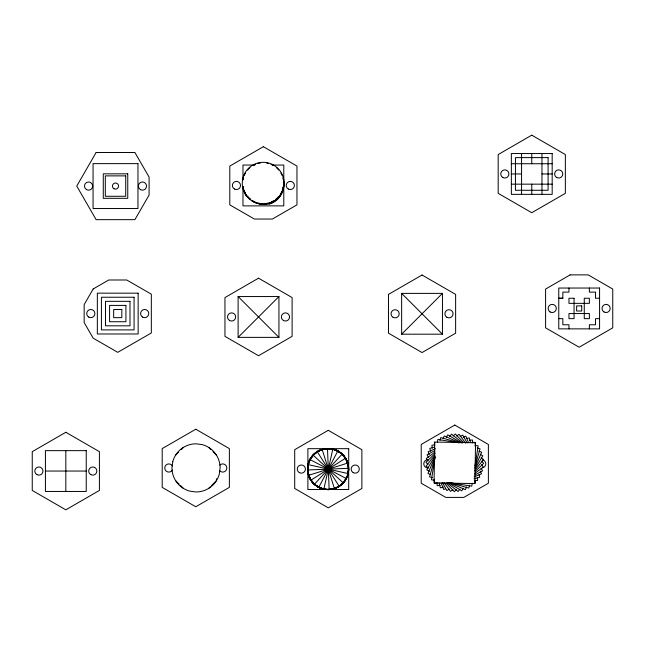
<?xml version="1.0" encoding="UTF-8"?>
<svg xmlns="http://www.w3.org/2000/svg" width="645" height="645" viewBox="0 0 645 645"><rect width="100%" height="100%" fill="white"/><g stroke="black" fill="none" stroke-linecap="round" stroke-linejoin="round"><path stroke-width="0.97" d="M348.115 473.873L348.574 469.544A20.406 20.406 0 0 1 348.066 473.994L347.421 475.655M307.552 469.205L308.157 464.005M435.028 457.168L431.449 479.783L434.399 480.251M437.366 442.422L437.834 439.471L458.482 442.736M472.229 483.218L471.761 486.169L450.129 482.742M475.034 465.537L478.147 445.856L475.204 445.389M323.855 489.055L332.788 449.226M347.308 476.445L347.945 473.857M347.889 474.019L348.534 471.431M308.35 463.949L309.019 461.369M307.721 466.383L308.399 463.803M435.053 457.652L429.554 476.808L432.424 477.639M439.987 440.446L440.809 437.576L459.038 442.801M469.616 485.193L468.794 488.063L450.557 482.831M475.083 466.133L480.041 448.823L477.171 448.001M346.18 478.888L347.147 476.405M309.157 461.489L310.148 459.014M308.254 463.707L309.269 461.24M435.125 456.886L427.949 473.398L430.683 474.591M443.034 438.705L444.22 435.964L459.853 442.76M466.569 486.935L465.376 489.676L449.742 482.879M474.857 467.875L481.654 452.242L478.913 451.049M318.856 487.217L337.786 451.065M344.761 481.13L346.034 478.792M345.97 478.896L347.244 476.558M310.301 459.079L311.608 456.757M309.124 461.159L310.447 458.853M435.077 456.015L426.797 469.802L429.352 471.342M446.276 437.375L447.815 434.811L461.473 443.018M463.32 488.265L461.78 490.821L447.993 482.541M475.01 468.802L482.807 455.838L480.243 454.298M343.019 483.226L346.099 478.993M311.761 456.837L313.349 454.701M310.31 458.748L311.93 456.628M434.94 454.999L426.119 466.085L428.457 467.947M449.67 436.48L451.532 434.141L462.618 442.962M459.925 489.16L458.071 491.498L446.977 482.678M474.801 470.463L483.476 459.554L481.138 457.692M314.494 484.153L342.148 454.128M342.785 483.21L344.632 481.283M340.971 485.104L342.826 483.186M311.785 456.547L315.461 452.814M238.118 337.367L278.938 296.555L238.118 296.555L238.118 337.367L278.938 337.367L278.938 296.555M175.625 455.136L178.407 452.347M181.189 449.565L183.277 447.477M208.786 488.297L210.181 486.902M211.568 485.516L216.438 480.646L216.438 478.679M401.642 334.191L442.454 293.378L401.642 293.378L401.642 334.191L442.454 334.191L442.454 293.378M435.254 453.322L425.942 462.312L428.014 464.465M453.153 436.036L455.306 433.964L463.602 442.559M456.442 489.603L454.298 491.675L445.993 483.081M475.067 471.624L483.661 463.32L481.581 461.175M340.915 484.935L338.843 486.604A20.406 20.406 0 0 1 334.811 488.483M340.786 485.024L342.866 483.363M313.583 454.491L317.719 451.282M435.061 452.04L426.256 458.555L428.03 460.957M456.668 436.052L459.063 434.27L465.577 443.075M452.935 489.587L450.532 491.361L444.018 482.565M474.543 473.599L483.347 467.085L481.565 464.682M311.084 480.065L345.559 458.216M336.456 487.854L338.73 486.467M338.585 486.54L340.866 485.169M317.824 451.419L320.13 450.081M315.671 452.669L317.985 451.339M434.891 450.516L427.054 454.862L428.506 457.474M460.143 436.52L462.755 435.077L467.101 442.913M449.46 489.112L446.848 490.563L442.502 482.726M474.704 475.115L482.541 470.777L481.097 468.165M333.933 488.781L336.368 487.709M336.214 487.757L338.657 486.693M320.218 450.226L322.669 449.202M317.848 451.234L320.299 450.202M435.496 448.726L428.135 451.774L429.28 454.531M463.086 437.294L465.843 436.157L468.512 442.591M445.59 488.725L443.752 489.482L441.091 483.049M474.107 476.913L481.468 473.865L480.323 471.108M308.842 475.228L347.8 463.054L345.615 458.192L342.277 454.144M331.264 489.378L333.828 488.636M334.586 488.402L336.295 487.902M323.564 449.13L325.274 448.662M320.259 450.041L322.831 449.347M434.609 447.098L429.804 448.388L430.578 451.274M466.343 438.6L469.229 437.826L470.519 442.631M443.252 487.04L440.366 487.813L439.084 483.008M474.027 478.8L479.791 477.252L479.025 474.365M331.095 489.216L333.731 488.821M328.547 489.62L331.183 489.216M322.806 449.178L327.991 448.469M434.859 444.856L431.9 445.252L432.295 448.21M469.407 440.309L472.374 439.922L472.761 442.881M440.188 485.33L437.229 485.717L436.842 482.758M474.736 480.783L477.695 480.388L477.308 477.429M307.931 469.979L348.711 468.302M325.862 489.499L328.523 489.442M328.353 489.434L331.014 489.394M325.475 448.654L327.257 448.654M511.356 163.741L552.176 163.741M254.92 165.055L242.972 165.055L242.972 179.987M272.835 165.055L283.792 165.055L283.792 205.876L242.972 205.876L242.972 186.961M511.356 173.948L521.563 173.948M541.969 173.948L552.176 173.948M511.356 184.156L552.176 184.156M599.576 298.248L595.496 298.248L595.496 292.12L589.377 292.12L589.377 288.041M558.764 318.654L562.843 318.654L562.843 324.774L568.963 324.774L568.963 328.861M599.576 318.654L595.496 318.654L595.496 324.774L589.377 324.774L589.377 328.861M472.221 442.414L475.212 442.414L475.212 446.396M45.424 471.052L86.236 471.052M437.375 483.226L434.391 483.226L434.391 479.243M562.843 298.248L558.764 298.248L562.843 298.248L562.843 292.12L568.963 292.12L568.963 288.041M323.209 489.031L328.418 489.603M330.683 448.799L333.32 449.138M328.2 448.485L330.837 448.831M308.407 464.674L348.236 473.607M320.678 488.233L323.266 488.87M323.145 488.821L325.733 489.466M333.304 449.307L335.876 449.992M330.877 448.67L332.594 449.13M332.949 449.057L335.44 450M318.203 487.08L319.856 487.725M320.605 488.007L323.089 488.983A20.406 20.406 0 0 0 340.1 452.742M335.835 450.154L338.294 451.169M310.245 459.675L346.397 478.606M335.594 449.887L337.932 451.161M318.195 486.878L315.873 485.58A20.406 20.406 0 0 1 311.35 457.345A20.406 20.406 0 0 1 339.447 452.282M318.106 486.814L320.428 488.112M338.262 451.339L340.576 452.669M337.956 450.984L340.117 452.54M313.873 483.903L316.018 485.483M315.84 485.338L317.977 486.927M340.512 452.838L342.632 454.459M313.309 455.314L343.334 482.968M342.173 454.249L340.229 452.419A20.406 20.406 0 0 0 308.391 464.223A20.406 20.406 0 0 0 331.514 489.063A20.406 20.406 0 0 0 345.615 458.192M312.059 481.92L313.978 483.766M313.817 483.597L315.728 485.451M401.642 293.378L442.454 334.191M238.118 296.555L278.938 337.367M342.527 454.596L344.406 456.483M208.786 447.477L210.875 449.565M212.963 451.653L216.438 455.136M175.625 480.646L179.1 484.121M180.495 485.516L183.277 488.297M310.511 479.711L311.624 481.097M312.043 481.605L313.688 483.694M317.396 451.903L339.246 486.378M345.526 458.369L346.921 460.643M344.164 456.2L345.551 458.474M310.559 479.428L311.922 481.718M309.229 477.227L310.592 479.509M345.72 458.434L346.8 460.877M308.31 474.656L310.39 479.469M322.234 449.662L334.408 488.62M347.671 463.158L348.437 465.706M346.954 460.828L347.703 463.384M307.754 472.019L308.471 474.591M308.439 474.422L309.149 476.986M348.252 465.763L348.534 467.52M347.865 463.36L348.276 465.988M307.536 469.342L308.294 474.526M243.326 186.542L243.536 188.356M243.189 186.848L243.512 189.566L246.414 195.967A20.406 20.406 0 0 1 243.754 190.17M327.483 448.751L329.16 489.531M348.437 465.948L348.477 467.722M348.534 469.407L348.574 471.189M307.673 466.69L307.705 469.35M307.713 469.229L307.746 471.89M541.969 153.542L541.969 194.355M531.762 153.542L531.762 163.741M531.762 184.156L531.762 194.355M521.563 153.542L521.563 194.355M475.212 480.243L475.212 483.226M434.391 442.414L434.391 445.397M65.83 450.645L65.83 491.458M427.861 467.923A4.08 4.08 0 0 1 423.781 463.836A4.08 4.08 0 0 1 427.861 459.756M482.799 459.893A4.08 4.08 0 0 1 482.799 467.786M283.711 182.728A20.406 20.406 0 0 1 268.917 204.296M243.334 188.396A20.406 20.406 0 0 1 243.076 186.566M283.647 183.075A20.406 20.406 0 0 1 268.788 203.723M245.801 194.637A20.406 20.406 0 0 1 243.617 189.598M243.391 188.727A20.406 20.406 0 0 1 243.052 186.921M283.647 181.164A20.406 20.406 0 0 1 251.711 200.547M250.292 199.458A20.406 20.406 0 0 1 245.737 194.032M283.268 186.768A20.406 20.406 0 0 1 282.881 188.501M282.026 191.033A20.406 20.406 0 0 1 280.849 193.427M278.801 196.346A20.406 20.406 0 0 1 275.592 199.41M273.375 200.893A20.406 20.406 0 0 1 270.981 202.078M268.457 202.933A20.406 20.406 0 0 1 266.724 203.32M259.621 203.32A20.406 20.406 0 0 1 257.887 202.933M255.364 202.078A20.406 20.406 0 0 1 252.969 200.893M250.744 199.41A20.406 20.406 0 0 1 247.543 196.346M245.495 193.427A20.406 20.406 0 0 1 244.318 191.033M243.455 188.501A20.406 20.406 0 0 1 243.076 186.768M243.076 179.673A20.406 20.406 0 0 1 243.455 177.939M244.318 175.408A20.406 20.406 0 0 1 245.495 173.013M247.543 170.103A20.406 20.406 0 0 1 250.05 167.587M252.969 165.547A20.406 20.406 0 0 1 255.364 164.362M257.887 163.508A20.406 20.406 0 0 1 260.507 162.983M266.724 163.12A20.406 20.406 0 0 1 268.457 163.508M270.981 164.362A20.406 20.406 0 0 1 273.375 165.547M276.294 167.587A20.406 20.406 0 0 1 278.801 170.103M280.849 173.013A20.406 20.406 0 0 1 282.026 175.408M282.881 177.939A20.406 20.406 0 0 1 283.268 179.673M283.397 186.671A20.406 20.406 0 0 1 283.074 188.493M282.292 191.122A20.406 20.406 0 0 1 268.675 203.691M246.172 195.362A20.406 20.406 0 0 1 242.947 186.881M283.639 182.019A20.406 20.406 0 0 1 251.606 200.506M250.179 199.418A20.406 20.406 0 0 1 247.116 196.217M243.383 188.211A20.406 20.406 0 0 1 243.068 186.453M310.559 479.162A20.406 20.406 0 0 1 319.267 450.541A20.406 20.406 0 0 1 347.155 461.336A20.406 20.406 0 0 1 334.328 488.362M333.546 488.588A20.406 20.406 0 0 1 330.861 489.128M325.604 489.136A20.406 20.406 0 0 1 322.919 488.604M322.137 488.378A20.406 20.406 0 0 1 316.477 485.604M315.832 485.129A20.406 20.406 0 0 1 311.519 480.654M325.54 489.224A20.406 20.406 0 0 1 307.738 466.19A20.406 20.406 0 0 1 331.087 448.791A20.406 20.406 0 0 1 348.066 472.438M346.857 476.671A20.406 20.406 0 0 1 340.439 485.104M339.141 486.032A20.406 20.406 0 0 1 334.158 488.402M333.481 488.604A20.406 20.406 0 0 1 330.732 489.176M346.897 476.615A20.406 20.406 0 0 1 312.873 482.839A20.406 20.406 0 0 1 322.121 449.509A20.406 20.406 0 0 1 348.082 472.374M340.254 452.726A20.406 20.406 0 0 1 336.682 487.757A20.406 20.406 0 0 1 307.858 467.528A20.406 20.406 0 0 1 339.592 452.258M333.965 488.749A20.406 20.406 0 0 1 310.334 459.361M310.777 458.595A20.406 20.406 0 0 1 332.207 449.146M333.07 449.339A20.406 20.406 0 0 1 348.598 467.819A20.406 20.406 0 0 0 317.147 452.024A20.406 20.406 0 0 0 318.775 487.225A20.406 20.406 0 0 0 348.647 468.544M172.384 470.036A4.08 4.08 0 0 1 166.225 471.124A4.08 4.08 0 0 1 166.225 464.868A4.08 4.08 0 0 1 172.384 465.956M219.84 465.11A4.08 4.08 0 0 1 225.613 465.11A4.08 4.08 0 0 1 225.613 470.882A4.08 4.08 0 0 1 219.84 470.882M434.754 442.059L434.037 482.871L474.849 483.581L475.559 442.768L434.754 442.059M172.771 461.659L171.949 467.891A24.083 24.083 0 0 0 189.799 491.151L196.032 491.974A24.083 24.083 0 0 0 219.292 474.123L220.114 467.891A24.083 24.083 0 0 0 202.264 444.631L196.032 443.808A24.083 24.083 0 0 0 172.771 461.659M96.129 152.494L76.739 186.074L96.129 219.655L134.902 219.655L149.084 195.088L149.084 177.061L134.902 152.494L96.129 152.494M93.178 288.976L84.164 304.593L84.164 322.548L93.178 338.165L117.745 352.347L151.325 332.957L151.325 294.185L126.759 279.994L108.731 279.994L93.178 288.976M263.378 146.689L229.797 166.079L229.797 204.852L254.364 219.042L272.392 219.042L296.958 204.852L296.958 166.079L263.378 146.689M258.532 278.18L224.952 297.571L224.952 336.351L258.532 355.734L292.112 336.351L292.112 297.571L258.532 278.18M531.762 135.168L498.182 154.558L498.182 193.339L531.762 212.721L565.351 193.339L565.351 154.558L531.762 135.168M65.83 432.279L32.25 451.661L32.25 490.442L65.83 509.832L99.411 490.442L99.411 451.661L65.83 432.279M422.048 275.012L388.467 294.394L388.467 333.175L422.048 352.557L455.628 333.175L455.628 294.394L422.048 275.012M195.782 429.215L162.201 448.606L162.201 487.378L195.782 506.768L229.37 487.378L229.37 448.606L195.782 429.215M570.156 274.875L545.589 289.065L545.589 327.837L579.17 347.228L612.75 327.837L612.75 289.065L588.184 274.875L570.156 274.875M328.289 430.304L294.709 449.694L294.709 488.467L328.289 507.857L361.877 488.467L361.877 449.694L328.289 430.304M454.798 425.063L421.217 444.453L421.217 483.226L445.784 497.408L463.811 497.408L488.378 483.226L488.378 444.453L454.798 425.063M552.176 153.542L511.356 153.542L511.356 194.355L552.176 194.355L552.176 153.542M548.089 157.622L515.436 157.622L515.436 190.275L548.089 190.275L548.089 157.622M137.966 163.628L93.065 163.628L93.065 208.529L137.966 208.529L137.966 163.628M127.758 173.827L103.273 173.827L103.273 198.321L127.758 198.321L127.758 173.827M125.719 175.875L105.312 175.875L105.312 196.282L125.719 196.282L125.719 175.875M599.576 288.041L558.764 288.041L558.764 328.861L599.576 328.861L599.576 288.041M138.151 293.161L97.339 293.161L97.339 333.981L138.151 333.981L138.151 293.161M134.071 297.24L101.418 297.24L101.418 329.893L134.071 329.893L134.071 297.24M574.066 298.248L568.963 298.248L568.963 303.352L589.377 303.352L589.377 298.248L584.273 298.248L584.273 318.654L589.377 318.654L589.377 313.551L568.963 313.551L568.963 318.654L574.066 318.654L574.066 298.248M129.992 301.328L105.498 301.328L105.498 325.814L129.992 325.814L129.992 301.328M125.912 305.408L109.585 305.408L109.585 321.734L125.912 321.734L125.912 305.408M581.717 305.899L576.614 305.899L576.614 311.003L581.717 311.003L581.717 305.899M121.824 309.487L113.665 309.487L113.665 317.654L121.824 317.654L121.824 309.487M348.703 448.67L307.883 448.67L307.883 489.49L348.703 489.49L348.703 448.67M86.236 450.645L45.424 450.645L45.424 491.458L86.236 491.458L86.236 450.645M393.071 317.316A4.08 4.08 0 0 0 399.191 313.784A4.08 4.08 0 0 0 393.071 310.253A4.08 4.08 0 0 0 393.071 317.316M446.945 317.316A4.08 4.08 0 0 0 453.072 313.784A4.08 4.08 0 0 0 446.945 310.253A4.08 4.08 0 0 0 446.945 317.316M88.768 317.106A4.08 4.08 0 0 0 94.888 313.567A4.08 4.08 0 0 0 88.768 310.035A4.08 4.08 0 0 0 88.768 317.106M142.642 317.106A4.08 4.08 0 0 0 148.769 313.567A4.08 4.08 0 0 0 142.642 310.035A4.08 4.08 0 0 0 142.642 317.106M550.185 311.986A4.08 4.08 0 0 0 556.312 308.447A4.08 4.08 0 0 0 550.185 304.916A4.08 4.08 0 0 0 550.185 311.986M604.067 311.986A4.08 4.08 0 0 0 610.186 308.447A4.08 4.08 0 0 0 604.067 304.916A4.08 4.08 0 0 0 604.067 311.986M113.98 188.727A3.064 3.064 0 0 0 118.575 186.074A3.064 3.064 0 0 0 113.98 183.422A3.064 3.064 0 0 0 113.98 188.727M86.535 189.614A4.08 4.08 0 0 0 92.654 186.074A4.08 4.08 0 0 0 86.535 182.543A4.08 4.08 0 0 0 86.535 189.614M140.417 189.614A4.08 4.08 0 0 0 146.536 186.074A4.08 4.08 0 0 0 140.417 182.543A4.08 4.08 0 0 0 140.417 189.614M229.547 320.492A4.08 4.08 0 0 0 235.675 316.961A4.08 4.08 0 0 0 229.547 313.422A4.08 4.08 0 0 0 229.547 320.492M283.429 320.492A4.08 4.08 0 0 0 289.549 316.961A4.08 4.08 0 0 0 283.429 313.422A4.08 4.08 0 0 0 283.429 320.492M502.786 177.48A4.08 4.08 0 0 0 508.905 173.948A4.08 4.08 0 0 0 502.786 170.409A4.08 4.08 0 0 0 502.786 177.48M556.667 177.48A4.08 4.08 0 0 0 562.787 173.948A4.08 4.08 0 0 0 556.667 170.409A4.08 4.08 0 0 0 556.667 177.48M252.711 201.337A20.922 20.922 0 0 0 284.09 183.22A20.922 20.922 0 0 0 252.711 165.104A20.922 20.922 0 0 0 252.711 201.337M234.401 189.001A4.08 4.08 0 0 0 240.52 185.47A4.08 4.08 0 0 0 234.401 181.93A4.08 4.08 0 0 0 234.401 189.001M288.283 189.001A4.08 4.08 0 0 0 294.402 185.47A4.08 4.08 0 0 0 288.283 181.93A4.08 4.08 0 0 0 288.283 189.001M299.312 472.616A4.08 4.08 0 0 0 305.432 469.076A4.08 4.08 0 0 0 299.312 465.545A4.08 4.08 0 0 0 299.312 472.616M353.194 472.616A4.08 4.08 0 0 0 359.313 469.076A4.08 4.08 0 0 0 353.194 465.545A4.08 4.08 0 0 0 353.194 472.616M36.854 474.591A4.08 4.08 0 0 0 42.973 471.052A4.08 4.08 0 0 0 36.854 467.52A4.08 4.08 0 0 0 36.854 474.591M90.727 474.591A4.08 4.08 0 0 0 96.855 471.052A4.08 4.08 0 0 0 90.727 467.52A4.08 4.08 0 0 0 90.727 474.591"/></g></svg>
